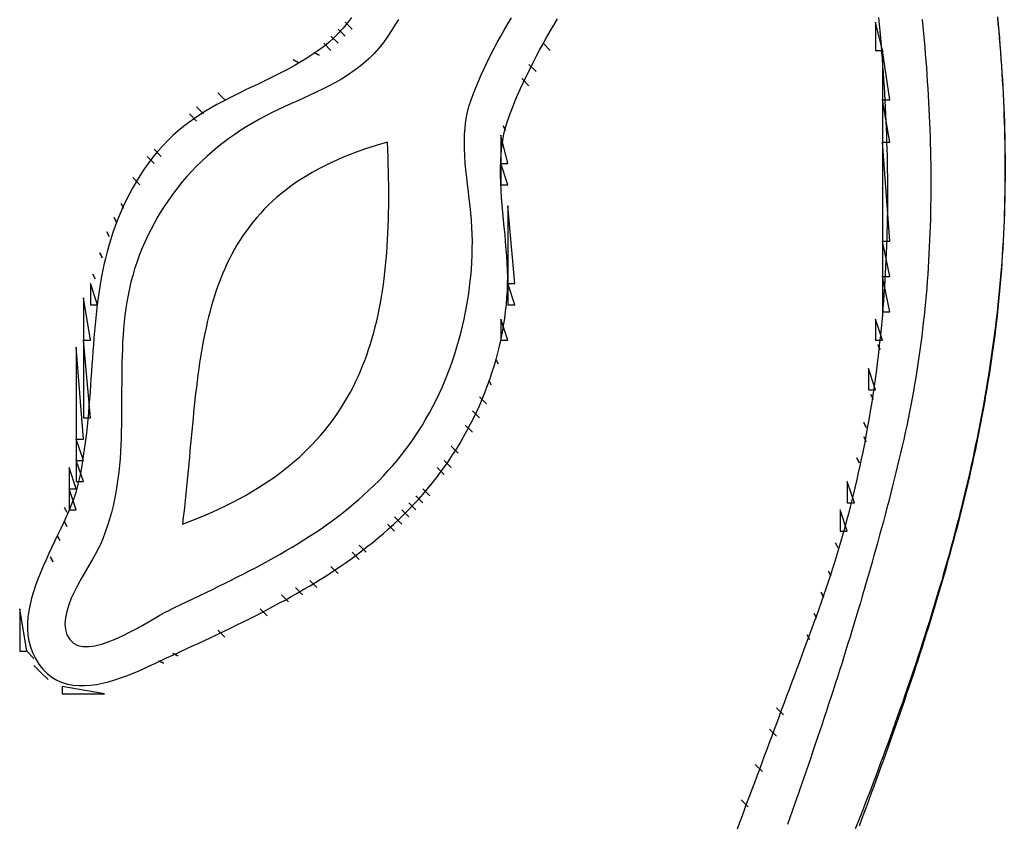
# Model space of a CAD drawing. Extents: x 0 to 2380, y 238 to 1416.
# Drawn here: x 1266.1 to 1405.4, y 418.3 to 532 of the extents above; entities that cross this region are included whole.
import ezdxf

# ---------------------------------------------------------------- set-up
doc = ezdxf.new("R2010")
doc.units = 0
doc.header["$MEASUREMENT"] = 0
for name, color, linetype in [('C117', 117, 'Continuous'), ('C127', 127, 'Continuous'), ('C147', 147, 'Continuous'), ('C18', 18, 'Continuous'), ('C250', 250, 'Continuous'), ('C251', 251, 'Continuous'), ('C252', 252, 'Continuous'), ('C253', 253, 'Continuous'), ('C254', 254, 'Continuous'), ('C37', 37, 'Continuous'), ('C39', 39, 'Continuous'), ('C47', 47, 'Continuous'), ('C77', 77, 'Continuous')]:
    doc.layers.add(name, color=color, linetype=linetype)

msp = doc.modelspace()

# ---------------------------------------------------------------- linework, layer by layer
at = {"layer": 'C117'}
for points in [[(1280.4, 505.99), (1280.73, 505.32), (1280.4, 505.99)], [(1385.4, 472.99), (1385.73, 472.32), (1385.4, 472.99)]]:
    msp.add_lwpolyline(points, dxfattribs=at)
at = {"layer": 'C127'}
msp.add_lwpolyline([(1307.73, 527.32), (1308.4, 526.99), (1307.73, 527.32)], dxfattribs=at)
at = {"layer": 'C147'}
for points in [[(1379.4, 450.99), (1379.73, 450.32), (1379.4, 450.99)], [(1377.4, 444.99), (1377.73, 444.32), (1377.4, 444.99)]]:
    msp.add_lwpolyline(points, dxfattribs=at)
at = {"layer": 'C18'}
for points in [[(1313, 532.32), (1312.42, 531.54), (1311.81, 530.79), (1311.16, 530.08), (1310.49, 529.4), (1309.77, 528.76), (1309.02, 528.16), (1308.2, 527.57), (1307.37, 527.01), (1306.54, 526.47), (1305.7, 525.96), (1304.86, 525.48), (1304.02, 525.01), (1303.17, 524.57), (1302.32, 524.13), (1301.48, 523.71), (1300.63, 523.3), (1299.78, 522.89), (1298.94, 522.49), (1298.09, 522.09), (1297.26, 521.68), (1296.42, 521.27), (1295.59, 520.86), (1294.77, 520.43), (1293.95, 519.98), (1293.14, 519.52), (1292.34, 519.04), (1291.54, 518.54), (1290.76, 518.01), (1289.98, 517.46), (1289.22, 516.87), (1288.46, 516.25), (1287.72, 515.59), (1287, 514.89), (1286.29, 514.15), (1285.59, 513.37), (1284.9, 512.53), (1284.24, 511.65), (1283.63, 510.78), (1283.05, 509.9), (1282.51, 509.03), (1282, 508.15), (1281.52, 507.26), (1281.08, 506.37), (1280.65, 505.48), (1280.26, 504.58), (1279.9, 503.68), (1279.55, 502.78), (1279.24, 501.87), (1278.94, 500.96), (1278.67, 500.05), (1278.42, 499.13), (1278.19, 498.21), (1277.98, 497.29), (1277.78, 496.37), (1277.6, 495.44), (1277.44, 494.51), (1277.29, 493.57), (1277.15, 492.64), (1277.03, 491.7), (1276.92, 490.76), (1276.81, 489.81), (1276.72, 488.87), (1276.63, 487.92), (1276.55, 486.97), (1276.48, 486.02), (1276.41, 485.06), (1276.34, 484.11), (1276.27, 483.15), (1276.21, 482.19), (1276.14, 481.23), (1276.08, 480.27), (1276.01, 479.3), (1275.94, 478.33), (1275.86, 477.37), (1275.78, 476.4), (1275.69, 475.43), (1275.59, 474.46), (1275.49, 473.48), (1275.37, 472.51), (1275.24, 471.54), (1275.1, 470.56), (1274.95, 469.58), (1274.78, 468.61), (1274.6, 467.63), (1274.4, 466.65), (1274.21, 465.88), (1273.98, 465.09), (1273.7, 464.28), (1273.39, 463.45), (1273.05, 462.62), (1272.68, 461.77), (1272.3, 460.9), (1271.89, 460.03), (1271.47, 459.15), (1271.05, 458.27), (1270.63, 457.37), (1270.2, 456.48), (1269.79, 455.57), (1269.39, 454.67), (1269.01, 453.76), (1268.65, 452.86), (1268.31, 451.96), (1268.01, 451.06), (1267.75, 450.16), (1267.53, 449.27), (1267.36, 448.39), (1267.23, 447.51), (1267.17, 446.64), (1267.17, 445.79), (1267.23, 444.94), (1267.36, 444.11), (1267.58, 443.3), (1267.87, 442.49), (1268.25, 441.71), (1268.77, 440.85), (1269.35, 440.12), (1269.97, 439.49), (1270.63, 438.98), (1271.33, 438.56), (1272.07, 438.25), (1272.83, 438.02), (1273.61, 437.87), (1274.42, 437.79), (1275.25, 437.79), (1276.09, 437.85), (1276.93, 437.97), (1277.79, 438.14), (1278.64, 438.35), (1279.5, 438.6), (1280.34, 438.88), (1281.18, 439.19), (1282, 439.51), (1282.8, 439.85), (1283.59, 440.19), (1284.34, 440.53), (1285.07, 440.87), (1285.95, 441.29), (1286.84, 441.7), (1287.73, 442.11), (1288.63, 442.53), (1289.52, 442.94), (1290.41, 443.35), (1291.31, 443.77), (1292.2, 444.19), (1293.1, 444.61), (1293.99, 445.03), (1294.88, 445.46), (1295.77, 445.89), (1296.66, 446.32), (1297.55, 446.76), (1298.44, 447.2), (1299.32, 447.64), (1300.2, 448.09), (1301.08, 448.55), (1301.95, 449.01), (1302.82, 449.48), (1303.69, 449.95), (1304.55, 450.43), (1305.41, 450.92), (1306.26, 451.42), (1307.11, 451.92), (1307.95, 452.43), (1308.78, 452.95), (1309.61, 453.48), (1310.43, 454.01), (1311.25, 454.56), (1312.06, 455.12), (1312.86, 455.68), (1313.65, 456.26), (1314.43, 456.85), (1315.21, 457.45), (1315.98, 458.06), (1316.73, 458.68), (1317.48, 459.32), (1318.22, 459.97), (1318.95, 460.63), (1319.67, 461.3), (1320.38, 461.99), (1321.07, 462.69), (1321.76, 463.41), (1322.43, 464.14), (1323.09, 464.89), (1323.74, 465.65), (1324.37, 466.42), (1324.98, 467.19), (1325.57, 467.98), (1326.15, 468.78), (1326.72, 469.6), (1327.27, 470.42), (1327.8, 471.26), (1328.32, 472.11), (1328.82, 472.96), (1329.3, 473.83), (1329.77, 474.71), (1330.21, 475.59), (1330.65, 476.49), (1331.06, 477.39), (1331.45, 478.3), (1331.83, 479.22), (1332.18, 480.14), (1332.52, 481.08), (1332.84, 482.02), (1333.14, 482.96), (1333.41, 483.91), (1333.67, 484.87), (1333.91, 485.83), (1334.12, 486.8), (1334.32, 487.77), (1334.49, 488.74), (1334.64, 489.72), (1334.77, 490.7), (1334.87, 491.69), (1334.96, 492.67), (1335.02, 493.66), (1335.05, 494.65), (1335.06, 495.59), (1335.04, 496.55), (1335, 497.53), (1334.94, 498.53), (1334.86, 499.54), (1334.77, 500.57), (1334.68, 501.6), (1334.57, 502.64), (1334.47, 503.68), (1334.37, 504.73), (1334.28, 505.78), (1334.19, 506.83), (1334.13, 507.88), (1334.08, 508.92), (1334.05, 509.95), (1334.04, 510.97), (1334.07, 511.98), (1334.12, 512.97), (1334.22, 513.95), (1334.35, 514.91), (1334.53, 515.85), (1334.76, 516.76), (1335.03, 517.65), (1335.37, 518.58), (1335.72, 519.5), (1336.08, 520.42), (1336.47, 521.33), (1336.87, 522.24), (1337.29, 523.15), (1337.72, 524.06), (1338.17, 524.96), (1338.62, 525.86), (1339.09, 526.76), (1339.57, 527.66), (1340.06, 528.55), (1340.56, 529.45), (1341.07, 530.34), (1341.58, 531.23), (1342.1, 532.11)], [(1387.48, 532.32), (1387.57, 531.34), (1387.67, 530.36), (1387.75, 529.38), (1387.84, 528.39), (1387.92, 527.41), (1388, 526.43), (1388.07, 525.45), (1388.14, 524.47), (1388.21, 523.49), (1388.27, 522.51), (1388.33, 521.53), (1388.39, 520.55), (1388.44, 519.57), (1388.49, 518.59), (1388.53, 517.61), (1388.57, 516.63), (1388.61, 515.65), (1388.64, 514.67), (1388.67, 513.69), (1388.7, 512.71), (1388.72, 511.73), (1388.73, 510.75), (1388.74, 509.77), (1388.75, 508.79), (1388.75, 507.81), (1388.75, 506.84), (1388.75, 505.86), (1388.74, 504.88), (1388.72, 503.9), (1388.7, 502.92), (1388.68, 501.95), (1388.65, 500.97), (1388.62, 499.99), (1388.58, 499.02), (1388.54, 498.04), (1388.49, 497.06), (1388.44, 496.09), (1388.38, 495.11), (1388.32, 494.14), (1388.26, 493.16), (1388.18, 492.19), (1388.11, 491.21), (1388.03, 490.24), (1387.94, 489.26), (1387.85, 488.29), (1387.75, 487.31), (1387.65, 486.34), (1387.54, 485.37), (1387.42, 484.39), (1387.31, 483.42), (1387.18, 482.45), (1387.05, 481.48), (1386.92, 480.5), (1386.78, 479.53), (1386.63, 478.56), (1386.48, 477.59), (1386.32, 476.62), (1386.15, 475.65), (1385.98, 474.68), (1385.81, 473.71), (1385.63, 472.74), (1385.44, 471.77), (1385.25, 470.8), (1385.05, 469.83), (1384.84, 468.86), (1384.63, 467.9), (1384.41, 466.93), (1384.19, 465.96), (1383.96, 464.99), (1383.72, 464.03), (1383.48, 463.06), (1383.23, 462.1), (1382.98, 461.13), (1382.71, 460.16), (1382.45, 459.2), (1382.17, 458.24), (1381.89, 457.27), (1381.6, 456.31), (1381.3, 455.34), (1381, 454.38), (1380.69, 453.42), (1380.38, 452.46), (1380.06, 451.49), (1379.73, 450.53), (1379.39, 449.57), (1379.05, 448.61), (1378.7, 447.65), (1378.35, 446.7), (1378, 445.76), (1377.65, 444.81), (1377.3, 443.87), (1376.95, 442.92), (1376.6, 441.98), (1376.25, 441.03), (1375.9, 440.09), (1375.55, 439.14), (1375.2, 438.2), (1374.85, 437.25), (1374.5, 436.31), (1374.15, 435.37), (1373.79, 434.42), (1373.44, 433.48), (1373.09, 432.54), (1372.74, 431.6), (1372.39, 430.65), (1372.04, 429.71), (1371.69, 428.77), (1371.34, 427.83), (1370.99, 426.89), (1370.64, 425.94), (1370.29, 425), (1369.94, 424.06), (1369.59, 423.12), (1369.24, 422.18), (1368.89, 421.24), (1368.54, 420.3), (1368.19, 419.36), (1367.85, 418.42), (1367.5, 417.48)]]:
    msp.add_lwpolyline(points, dxfattribs=at)
at = {"layer": 'C250'}
for points in [[(1404.29, 532.38), (1404.38, 531.39), (1404.48, 530.4), (1404.56, 529.41), (1404.64, 528.42), (1404.72, 527.43), (1404.8, 526.44), (1404.87, 525.45), (1404.93, 524.46), (1405, 523.46), (1405.05, 522.47), (1405.11, 521.48), (1405.16, 520.49), (1405.2, 519.5), (1405.24, 518.51), (1405.28, 517.52), (1405.31, 516.53), (1405.33, 515.53), (1405.35, 514.54), (1405.37, 513.55), (1405.38, 512.56), (1405.39, 511.56), (1405.39, 510.57), (1405.38, 509.58), (1405.37, 508.59), (1405.36, 507.59), (1405.34, 506.6), (1405.31, 505.61), (1405.28, 504.61), (1405.25, 503.62), (1405.2, 502.63), (1405.16, 501.63), (1405.1, 500.64), (1405.04, 499.65), (1404.98, 498.65)], [(1388.07, 527.65), (1388.07, 520.65), (1389.07, 520.65), (1388.07, 527.65)], [(1304.73, 526.32), (1305.4, 525.99), (1304.73, 526.32)], [(1338.07, 525.65), (1339.07, 524.65), (1338.07, 525.65)], [(1285.07, 513.65), (1286.07, 512.65), (1285.07, 513.65)], [(1279.4, 503.99), (1279.73, 503.32), (1279.4, 503.99)], [(1404.98, 498.65), (1404.91, 497.65), (1404.83, 496.64), (1404.75, 495.64), (1404.66, 494.64), (1404.56, 493.64), (1404.46, 492.64), (1404.36, 491.64), (1404.25, 490.64), (1404.14, 489.65), (1404.02, 488.65), (1403.89, 487.66), (1403.76, 486.66), (1403.62, 485.67), (1403.48, 484.68), (1403.34, 483.69), (1403.19, 482.7), (1403.03, 481.71), (1402.87, 480.73), (1402.71, 479.74), (1402.54, 478.75), (1402.36, 477.77), (1402.18, 476.79), (1402, 475.81), (1401.81, 474.82), (1401.62, 473.84), (1401.42, 472.86), (1401.22, 471.89), (1401.02, 470.91), (1400.81, 469.93), (1400.59, 468.96), (1400.38, 467.98), (1400.15, 467.01), (1399.93, 466.04), (1399.7, 465.06), (1399.46, 464.09), (1399.23, 463.12), (1398.98, 462.15), (1398.74, 461.19), (1398.49, 460.22), (1398.24, 459.25), (1397.98, 458.29), (1397.72, 457.32), (1397.46, 456.36), (1397.19, 455.39), (1396.92, 454.43), (1396.64, 453.47), (1396.37, 452.51), (1396.08, 451.55), (1395.8, 450.59), (1395.51, 449.63), (1395.22, 448.68), (1394.93, 447.72), (1394.63, 446.76), (1394.33, 445.81), (1394.03, 444.86), (1393.73, 443.9), (1393.42, 442.95), (1393.11, 442), (1392.79, 441.05), (1392.48, 440.1), (1392.16, 439.15), (1391.84, 438.2), (1391.51, 437.25), (1391.18, 436.31), (1390.86, 435.36), (1390.52, 434.41), (1390.19, 433.47), (1389.85, 432.53), (1389.51, 431.58), (1389.17, 430.64), (1388.83, 429.7), (1388.49, 428.76), (1388.14, 427.82), (1387.79, 426.88), (1387.44, 425.94), (1387.09, 425), (1386.73, 424.06), (1386.38, 423.12), (1386.02, 422.19), (1385.66, 421.25), (1385.3, 420.32), (1384.93, 419.38), (1384.57, 418.45), (1384.2, 417.52)], [(1276.07, 494.65), (1276.07, 491.65), (1277.07, 491.65), (1276.07, 494.65)], [(1386.4, 478.99), (1386.73, 478.32), (1386.4, 478.99)], [(1327.07, 471.65), (1328.07, 470.65), (1327.07, 471.65)], [(1325.07, 468.65), (1326.07, 467.65), (1325.07, 468.65)], [(1273.07, 465.65), (1273.07, 462.65), (1274.07, 462.65), (1273.07, 465.65)], [(1272.4, 460.99), (1272.73, 460.32), (1272.4, 460.99)], [(1303.07, 450.65), (1304.07, 449.65), (1303.07, 450.65)], [(1378.4, 447.99), (1378.73, 447.32), (1378.4, 447.99)]]:
    msp.add_lwpolyline(points, dxfattribs=at)
at = {"layer": 'C251'}
for points in [[(1312.07, 531.65), (1313.07, 530.65), (1312.07, 531.65)], [(1309.07, 528.65), (1310.07, 527.65), (1309.07, 528.65)], [(1340.07, 528.65), (1341.07, 527.65), (1340.07, 528.65)], [(1294.07, 521.65), (1295.07, 520.65), (1294.07, 521.65)], [(1290.07, 518.65), (1291.07, 517.65), (1290.07, 518.65)], [(1289.07, 460.65), (1290.16, 461.06), (1291.23, 461.48), (1292.27, 461.91), (1293.28, 462.35), (1294.27, 462.79), (1295.24, 463.25), (1296.18, 463.72), (1297.09, 464.2), (1297.98, 464.69), (1298.85, 465.19), (1299.69, 465.7), (1300.51, 466.22), (1301.3, 466.75), (1302.08, 467.28), (1302.83, 467.83), (1303.55, 468.39), (1304.26, 468.96), (1304.94, 469.53), (1305.61, 470.12), (1306.25, 470.72), (1306.87, 471.32), (1307.47, 471.94), (1308.05, 472.56), (1308.61, 473.19), (1309.15, 473.84), (1309.68, 474.49), (1310.18, 475.15), (1310.66, 475.82), (1311.13, 476.5), (1311.58, 477.19), (1312.01, 477.88), (1312.42, 478.59), (1312.82, 479.3), (1313.2, 480.03), (1313.56, 480.76), (1313.9, 481.5), (1314.23, 482.25), (1314.55, 483.01), (1314.85, 483.78), (1315.13, 484.55), (1315.4, 485.34), (1315.66, 486.13), (1315.9, 486.93), (1316.13, 487.74), (1316.34, 488.56), (1316.54, 489.38), (1316.73, 490.22), (1316.9, 491.06), (1317.07, 491.91), (1317.22, 492.77), (1317.36, 493.64), (1317.48, 494.51), (1317.6, 495.39), (1317.71, 496.28), (1317.8, 497.18), (1317.89, 498.09), (1317.96, 499), (1318.03, 499.93), (1318.08, 500.85), (1318.13, 501.79), (1318.17, 502.74), (1318.2, 503.69), (1318.22, 504.65), (1318.24, 505.62), (1318.24, 506.59), (1318.24, 507.57), (1318.24, 508.56), (1318.22, 509.56), (1318.2, 510.56), (1318.18, 511.58), (1318.15, 512.59), (1318.11, 513.62), (1318.07, 514.65), (1316.95, 514.33), (1315.86, 514), (1314.8, 513.65), (1313.77, 513.29), (1312.78, 512.92), (1311.81, 512.53), (1310.88, 512.13), (1309.97, 511.71), (1309.1, 511.28), (1308.25, 510.84), (1307.43, 510.39), (1306.64, 509.92), (1305.87, 509.44), (1305.13, 508.95), (1304.41, 508.45), (1303.73, 507.93), (1303.06, 507.4), (1302.42, 506.86), (1301.81, 506.31), (1301.21, 505.75), (1300.64, 505.17), (1300.09, 504.59), (1299.57, 503.99), (1299.06, 503.38), (1298.58, 502.77), (1298.11, 502.14), (1297.66, 501.5), (1297.24, 500.85), (1296.83, 500.19), (1296.44, 499.52), (1296.07, 498.84), (1295.71, 498.15), (1295.37, 497.45), (1295.05, 496.75), (1294.74, 496.03), (1294.45, 495.3), (1294.17, 494.57), (1293.91, 493.83), (1293.66, 493.07), (1293.42, 492.31), (1293.19, 491.54), (1292.98, 490.77), (1292.78, 489.98), (1292.59, 489.19), (1292.41, 488.39), (1292.23, 487.58), (1292.07, 486.77), (1291.92, 485.95), (1291.77, 485.12), (1291.63, 484.28), (1291.5, 483.44), (1291.38, 482.59), (1291.26, 481.74), (1291.15, 480.87), (1291.04, 480.01), (1290.94, 479.13), (1290.84, 478.25), (1290.75, 477.37), (1290.66, 476.48), (1290.57, 475.58), (1290.48, 474.68), (1290.39, 473.77), (1290.31, 472.86), (1290.23, 471.95), (1290.14, 471.03), (1290.06, 470.1), (1289.97, 469.17), (1289.88, 468.24), (1289.79, 467.31), (1289.7, 466.36), (1289.61, 465.42), (1289.51, 464.47), (1289.41, 463.52), (1289.3, 462.57), (1289.19, 461.61), (1289.07, 460.65)], [(1284.07, 512.65), (1285.07, 511.65), (1284.07, 512.65)], [(1282.07, 509.65), (1283.07, 508.65), (1282.07, 509.65)], [(1335.07, 505.65), (1335.07, 494.65), (1336.07, 494.65), (1335.07, 505.65)], [(1278.4, 501.99), (1278.73, 501.32), (1278.4, 501.99)], [(1388.07, 500.65), (1388.07, 495.65), (1389.07, 495.65), (1388.07, 500.65)], [(1277.4, 498.99), (1277.73, 498.32), (1277.4, 498.99)], [(1334.07, 489.65), (1334.07, 486.65), (1335.07, 486.65), (1334.07, 489.65)], [(1387.4, 485.99), (1387.73, 485.32), (1387.4, 485.99)], [(1331.07, 478.65), (1332.07, 477.65), (1331.07, 478.65)], [(1330.07, 476.65), (1331.07, 475.65), (1330.07, 476.65)], [(1384.4, 469.99), (1384.73, 469.32), (1384.4, 469.99)], [(1320.07, 462.65), (1321.07, 461.65), (1320.07, 462.65)], [(1319.07, 461.65), (1320.07, 460.65), (1319.07, 461.65)], [(1271.4, 458.99), (1271.73, 458.32), (1271.4, 458.99)], [(1314.07, 457.65), (1315.07, 456.65), (1314.07, 457.65)], [(1381.4, 457.99), (1381.73, 457.32), (1381.4, 457.99)], [(1270.4, 455.99), (1270.73, 455.32), (1270.4, 455.99)], [(1310.07, 454.65), (1311.07, 453.65), (1310.07, 454.65)], [(1305.07, 451.65), (1306.07, 450.65), (1305.07, 451.65)], [(1294.07, 445.65), (1295.07, 444.65), (1294.07, 445.65)], [(1267.07, 442.65), (1268.07, 441.65), (1267.07, 442.65)], [(1372.07, 431.65), (1373.07, 430.65), (1372.07, 431.65)], [(1370.07, 426.65), (1371.07, 425.65), (1370.07, 426.65)]]:
    msp.add_lwpolyline(points, dxfattribs=at)
at = {"layer": 'C252'}
for points in [[(1310.07, 529.65), (1311.07, 528.65), (1310.07, 529.65)], [(1311.07, 530.65), (1312.07, 529.65), (1311.07, 530.65)], [(1337.07, 523.65), (1338.07, 522.65), (1337.07, 523.65)], [(1291.07, 519.65), (1292.07, 518.65), (1291.07, 519.65)], [(1334.4, 516.99), (1334.73, 516.32), (1334.4, 516.99)], [(1334.07, 511.65), (1334.07, 508.65), (1335.07, 508.65), (1334.07, 511.65)], [(1276.4, 495.99), (1276.73, 495.32), (1276.4, 495.99)], [(1275.07, 492.65), (1275.07, 486.65), (1276.07, 486.65), (1275.07, 492.65)], [(1333.4, 483.99), (1333.73, 483.32), (1333.4, 483.99)], [(1332.4, 480.99), (1332.73, 480.32), (1332.4, 480.99)], [(1329.07, 474.65), (1330.07, 473.65), (1329.07, 474.65)], [(1385.4, 474.99), (1385.73, 474.32), (1385.4, 474.99)], [(1274.07, 472.65), (1274.07, 469.65), (1275.07, 469.65), (1274.07, 472.65)], [(1326.07, 469.65), (1327.07, 468.65), (1326.07, 469.65)], [(1323.07, 465.65), (1324.07, 464.65), (1323.07, 465.65)], [(1383.07, 466.65), (1383.07, 463.65), (1384.07, 463.65), (1383.07, 466.65)], [(1322.07, 464.65), (1323.07, 463.65), (1322.07, 464.65)], [(1272.4, 462.99), (1272.73, 462.32), (1272.4, 462.99)], [(1321.07, 463.65), (1322.07, 462.65), (1321.07, 463.65)], [(1382.07, 462.65), (1382.07, 459.65), (1383.07, 459.65), (1382.07, 462.65)], [(1318.07, 460.65), (1319.07, 459.65), (1318.07, 460.65)], [(1313.07, 456.65), (1314.07, 455.65), (1313.07, 456.65)], [(1307.07, 452.65), (1308.07, 451.65), (1307.07, 452.65)], [(1266.07, 448.65), (1266.07, 442.65), (1267.07, 442.65), (1266.07, 448.65)], [(1300.07, 448.65), (1301.07, 447.65), (1300.07, 448.65)], [(1287.73, 442.32), (1288.4, 441.99), (1287.73, 442.32)], [(1268.07, 440.65), (1269.07, 439.65), (1268.07, 440.65)], [(1269.07, 439.65), (1270.07, 438.65), (1269.07, 439.65)], [(1272.07, 437.65), (1272.07, 436.65), (1278.07, 436.65), (1272.07, 437.65)], [(1373.07, 434.65), (1374.07, 433.65), (1373.07, 434.65)], [(1368.07, 421.65), (1369.07, 420.65), (1368.07, 421.65)]]:
    msp.add_lwpolyline(points, dxfattribs=at)
at = {"layer": 'C253'}
for points in [[(1388.07, 520.65), (1388.07, 514.65), (1389.07, 514.65), (1388.07, 520.65)], [(1334.07, 515.65), (1334.07, 511.65), (1335.07, 511.65), (1334.07, 515.65)], [(1335.07, 494.65), (1335.07, 491.65), (1336.07, 491.65), (1335.07, 494.65)], [(1387.07, 489.65), (1387.07, 486.65), (1388.07, 486.65), (1387.07, 489.65)], [(1386.07, 482.65), (1386.07, 479.65), (1387.07, 479.65), (1386.07, 482.65)], [(1273.07, 468.65), (1273.07, 465.65), (1274.07, 465.65), (1273.07, 468.65)], [(1285.73, 441.32), (1286.4, 440.99), (1285.73, 441.32)]]:
    msp.add_lwpolyline(points, dxfattribs=at)
at = {"layer": 'C254'}
for points in [[(1387.07, 531.65), (1387.07, 527.65), (1388.07, 527.65), (1387.07, 531.65)], [(1388.07, 514.65), (1388.07, 500.65), (1389.07, 500.65), (1388.07, 514.65)], [(1274.07, 485.65), (1274.07, 472.65), (1275.07, 472.65), (1274.07, 485.65)]]:
    msp.add_lwpolyline(points, dxfattribs=at)
at = {"layer": 'C37'}
for points in [[(1388.07, 495.65), (1388.07, 490.65), (1389.07, 490.65), (1388.07, 495.65)], [(1275.07, 486.65), (1275.07, 475.65), (1276.07, 475.65), (1275.07, 486.65)]]:
    msp.add_lwpolyline(points, dxfattribs=at)
at = {"layer": 'C39'}
for points in [[(1404.98, 497.65), (1405.04, 498.64), (1405.1, 499.63), (1405.16, 500.62), (1405.21, 501.61), (1405.25, 502.6), (1405.29, 503.59), (1405.32, 504.58), (1405.35, 505.58), (1405.37, 506.57), (1405.39, 507.56), (1405.4, 508.55), (1405.41, 509.54), (1405.41, 510.53), (1405.41, 511.52), (1405.4, 512.51), (1405.39, 513.5), (1405.38, 514.49), (1405.36, 515.49), (1405.33, 516.48), (1405.3, 517.47), (1405.27, 518.46), (1405.23, 519.45), (1405.19, 520.44), (1405.14, 521.43), (1405.09, 522.42), (1405.03, 523.41), (1404.98, 524.41), (1404.91, 525.4), (1404.85, 526.39), (1404.78, 527.38), (1404.7, 528.37), (1404.62, 529.36), (1404.54, 530.35), (1404.45, 531.34), (1404.36, 532.33)], [(1319.6, 532.03), (1319.11, 531.23), (1318.61, 530.44), (1318.1, 529.66), (1317.49, 528.78), (1316.84, 527.97), (1316.16, 527.21), (1315.46, 526.51), (1314.72, 525.84), (1313.96, 525.23), (1313.17, 524.65), (1312.37, 524.1), (1311.54, 523.59), (1310.7, 523.1), (1309.84, 522.64), (1308.97, 522.19), (1308.08, 521.76), (1307.19, 521.35), (1306.29, 520.93), (1305.39, 520.53), (1304.48, 520.12), (1303.57, 519.7), (1302.66, 519.28), (1301.75, 518.84), (1300.85, 518.39), (1299.95, 517.92), (1299.07, 517.42), (1298.18, 516.89), (1297.31, 516.34), (1296.46, 515.77), (1295.63, 515.18), (1294.82, 514.57), (1294.03, 513.94), (1293.26, 513.3), (1292.51, 512.63), (1291.77, 511.95), (1291.06, 511.25), (1290.37, 510.53), (1289.7, 509.79), (1289.05, 509.03), (1288.43, 508.26), (1287.82, 507.47), (1287.23, 506.66), (1286.67, 505.83), (1286.13, 504.99), (1285.61, 504.13), (1285.11, 503.25), (1284.64, 502.36), (1284.19, 501.45), (1283.76, 500.53), (1283.35, 499.58), (1282.97, 498.63), (1282.62, 497.65), (1282.31, 496.74), (1282.04, 495.82), (1281.79, 494.89), (1281.57, 493.96), (1281.38, 493.03), (1281.21, 492.09), (1281.07, 491.15), (1280.94, 490.2), (1280.84, 489.25), (1280.75, 488.3), (1280.68, 487.34), (1280.62, 486.38), (1280.58, 485.42), (1280.54, 484.46), (1280.52, 483.49), (1280.5, 482.52), (1280.49, 481.55), (1280.49, 480.58), (1280.48, 479.61), (1280.48, 478.64), (1280.48, 477.67), (1280.48, 476.69), (1280.47, 475.72), (1280.45, 474.75), (1280.43, 473.78), (1280.4, 472.81), (1280.37, 471.84), (1280.31, 470.87), (1280.25, 469.91), (1280.17, 468.95), (1280.07, 467.98), (1279.96, 467.03), (1279.82, 466.07), (1279.66, 465.12), (1279.48, 464.17), (1279.28, 463.23), (1279.04, 462.29), (1278.78, 461.35), (1278.49, 460.42), (1278.17, 459.49), (1277.81, 458.57), (1277.42, 457.65), (1277.12, 457.04), (1276.74, 456.35), (1276.3, 455.59), (1275.82, 454.77), (1275.31, 453.9), (1274.79, 452.99), (1274.28, 452.06), (1273.8, 451.11), (1273.36, 450.16), (1272.99, 449.21), (1272.71, 448.28), (1272.52, 447.38), (1272.45, 446.52), (1272.52, 445.72), (1272.74, 444.97), (1273.14, 444.3), (1273.66, 443.8), (1274.29, 443.48), (1275.01, 443.33), (1275.82, 443.32), (1276.7, 443.44), (1277.63, 443.67), (1278.59, 443.99), (1279.58, 444.38), (1280.58, 444.84), (1281.57, 445.33), (1282.54, 445.84), (1283.47, 446.36), (1284.35, 446.86), (1285.17, 447.34), (1285.9, 447.76), (1286.54, 448.12), (1287.07, 448.39), (1287.96, 448.83), (1288.86, 449.26), (1289.75, 449.69), (1290.65, 450.12), (1291.54, 450.55), (1292.43, 450.98), (1293.33, 451.41), (1294.21, 451.85), (1295.1, 452.28), (1295.98, 452.72), (1296.86, 453.17), (1297.74, 453.61), (1298.61, 454.06), (1299.48, 454.52), (1300.35, 454.98), (1301.21, 455.45), (1302.06, 455.92), (1302.91, 456.4), (1303.75, 456.89), (1304.59, 457.38), (1305.42, 457.89), (1306.24, 458.4), (1307.06, 458.92), (1307.87, 459.45), (1308.67, 459.99), (1309.46, 460.55), (1310.24, 461.11), (1311.01, 461.69), (1311.78, 462.27), (1312.53, 462.87), (1313.28, 463.49), (1314.01, 464.12), (1314.74, 464.76), (1315.45, 465.42), (1316.15, 466.09), (1316.84, 466.78), (1317.51, 467.48), (1318.18, 468.21), (1318.83, 468.95), (1319.47, 469.7), (1320.09, 470.48), (1320.7, 471.27), (1321.3, 472.09), (1321.88, 472.92), (1322.45, 473.78), (1323, 474.65), (1323.51, 475.51), (1324, 476.37), (1324.47, 477.26), (1324.93, 478.15), (1325.36, 479.06), (1325.78, 479.98), (1326.18, 480.91), (1326.55, 481.85), (1326.91, 482.8), (1327.25, 483.75), (1327.58, 484.72), (1327.88, 485.69), (1328.16, 486.67), (1328.42, 487.65), (1328.67, 488.64), (1328.89, 489.64), (1329.1, 490.64), (1329.28, 491.64), (1329.45, 492.64), (1329.59, 493.64), (1329.72, 494.65), (1329.83, 495.66), (1329.92, 496.66), (1329.98, 497.66), (1330.03, 498.67), (1330.06, 499.66), (1330.07, 500.66), (1330.05, 501.65), (1330.01, 502.63), (1329.95, 503.63), (1329.86, 504.62), (1329.75, 505.63), (1329.63, 506.63), (1329.51, 507.64), (1329.38, 508.66), (1329.26, 509.67), (1329.15, 510.69), (1329.06, 511.71), (1328.99, 512.72), (1328.95, 513.73), (1328.94, 514.74), (1328.97, 515.74), (1329.04, 516.74), (1329.16, 517.73), (1329.34, 518.71), (1329.58, 519.69), (1329.89, 520.65), (1330.22, 521.57), (1330.58, 522.48), (1330.96, 523.39), (1331.36, 524.3), (1331.78, 525.19), (1332.21, 526.09), (1332.65, 526.98), (1333.12, 527.87), (1333.59, 528.75), (1334.07, 529.64), (1334.57, 530.51), (1335.08, 531.39), (1335.59, 532.26)], [(1393.66, 532), (1393.75, 531.02), (1393.84, 530.05), (1393.93, 529.07), (1394.02, 528.1), (1394.1, 527.12), (1394.18, 526.15), (1394.25, 525.18), (1394.32, 524.2), (1394.39, 523.23), (1394.45, 522.25), (1394.51, 521.28), (1394.57, 520.3), (1394.62, 519.33), (1394.66, 518.35), (1394.7, 517.38), (1394.74, 516.41), (1394.78, 515.43), (1394.81, 514.46), (1394.83, 513.48), (1394.85, 512.51), (1394.87, 511.53), (1394.88, 510.56), (1394.88, 509.59), (1394.88, 508.61), (1394.88, 507.64), (1394.87, 506.66), (1394.86, 505.69), (1394.84, 504.72), (1394.82, 503.74), (1394.79, 502.77), (1394.76, 501.79), (1394.72, 500.82), (1394.67, 499.85), (1394.62, 498.87), (1394.57, 497.9), (1394.51, 496.93), (1394.44, 495.95), (1394.37, 494.98), (1394.3, 494.01), (1394.21, 493.03), (1394.12, 492.06), (1394.03, 491.09), (1393.93, 490.11), (1393.82, 489.14), (1393.71, 488.17), (1393.59, 487.2), (1393.47, 486.22), (1393.34, 485.25), (1393.2, 484.28), (1393.06, 483.31), (1392.91, 482.34), (1392.75, 481.36), (1392.59, 480.39), (1392.42, 479.42), (1392.25, 478.45), (1392.07, 477.48), (1391.88, 476.51), (1391.68, 475.53), (1391.48, 474.56), (1391.27, 473.59), (1391.06, 472.62), (1390.83, 471.65), (1390.6, 470.68), (1390.37, 469.71), (1390.14, 468.74), (1389.9, 467.77), (1389.66, 466.8), (1389.42, 465.84), (1389.17, 464.87), (1388.93, 463.9), (1388.68, 462.94), (1388.42, 461.97), (1388.17, 461.01), (1387.91, 460.05), (1387.65, 459.08), (1387.39, 458.12), (1387.12, 457.16), (1386.85, 456.2), (1386.58, 455.24), (1386.31, 454.28), (1386.04, 453.32), (1385.76, 452.36), (1385.48, 451.4), (1385.2, 450.44), (1384.92, 449.49), (1384.63, 448.53), (1384.34, 447.57), (1384.05, 446.62), (1383.76, 445.66), (1383.47, 444.71), (1383.17, 443.75), (1382.88, 442.8), (1382.58, 441.85), (1382.28, 440.89), (1381.97, 439.94), (1381.67, 438.99), (1381.36, 438.04), (1381.06, 437.09), (1380.75, 436.13), (1380.44, 435.18), (1380.12, 434.23), (1379.81, 433.28), (1379.5, 432.34), (1379.18, 431.39), (1378.86, 430.44), (1378.54, 429.49), (1378.22, 428.54), (1377.9, 427.59), (1377.58, 426.65), (1377.25, 425.7), (1376.93, 424.75), (1376.6, 423.81), (1376.27, 422.86), (1375.94, 421.91), (1375.62, 420.97), (1375.28, 420.02), (1374.95, 419.08), (1374.62, 418.13)], [(1384.78, 417.96), (1385.13, 418.89), (1385.48, 419.82), (1385.82, 420.76), (1386.17, 421.69), (1386.51, 422.63), (1386.86, 423.56), (1387.2, 424.49), (1387.54, 425.43), (1387.88, 426.36), (1388.22, 427.3), (1388.56, 428.24), (1388.89, 429.17), (1389.23, 430.11), (1389.56, 431.05), (1389.89, 431.99), (1390.22, 432.92), (1390.54, 433.86), (1390.87, 434.8), (1391.19, 435.74), (1391.51, 436.68), (1391.83, 437.62), (1392.15, 438.57), (1392.46, 439.51), (1392.77, 440.45), (1393.08, 441.39), (1393.39, 442.34), (1393.69, 443.28), (1394, 444.23), (1394.29, 445.17), (1394.59, 446.12), (1394.89, 447.07), (1395.18, 448.02), (1395.47, 448.96), (1395.75, 449.91), (1396.03, 450.86), (1396.31, 451.82), (1396.59, 452.77), (1396.86, 453.72), (1397.13, 454.67), (1397.4, 455.63), (1397.66, 456.58), (1397.92, 457.54), (1398.18, 458.5), (1398.43, 459.45), (1398.68, 460.41), (1398.93, 461.37), (1399.17, 462.33), (1399.41, 463.29), (1399.65, 464.26), (1399.88, 465.22), (1400.11, 466.19), (1400.33, 467.15), (1400.55, 468.12), (1400.77, 469.08), (1400.98, 470.05), (1401.18, 471.02), (1401.39, 471.99), (1401.59, 472.96), (1401.78, 473.94), (1401.97, 474.91), (1402.16, 475.89), (1402.34, 476.86), (1402.51, 477.84), (1402.68, 478.82), (1402.85, 479.8), (1403.01, 480.78), (1403.17, 481.76), (1403.32, 482.74), (1403.47, 483.73), (1403.61, 484.71), (1403.75, 485.7), (1403.88, 486.69), (1404.01, 487.68), (1404.13, 488.67), (1404.25, 489.66), (1404.36, 490.66), (1404.46, 491.65), (1404.56, 492.65), (1404.66, 493.65), (1404.75, 494.65), (1404.83, 495.65), (1404.91, 496.65), (1404.98, 497.65)]]:
    msp.add_lwpolyline(points, dxfattribs=at)
at = {"layer": 'C47'}
msp.add_lwpolyline([(1274.07, 469.65), (1274.07, 466.65), (1275.07, 466.65), (1274.07, 469.65)], dxfattribs=at)
at = {"layer": 'C77'}
msp.add_lwpolyline([(1380.4, 453.99), (1380.73, 453.32), (1380.4, 453.99)], dxfattribs=at)

doc.saveas('drawing.dxf')
